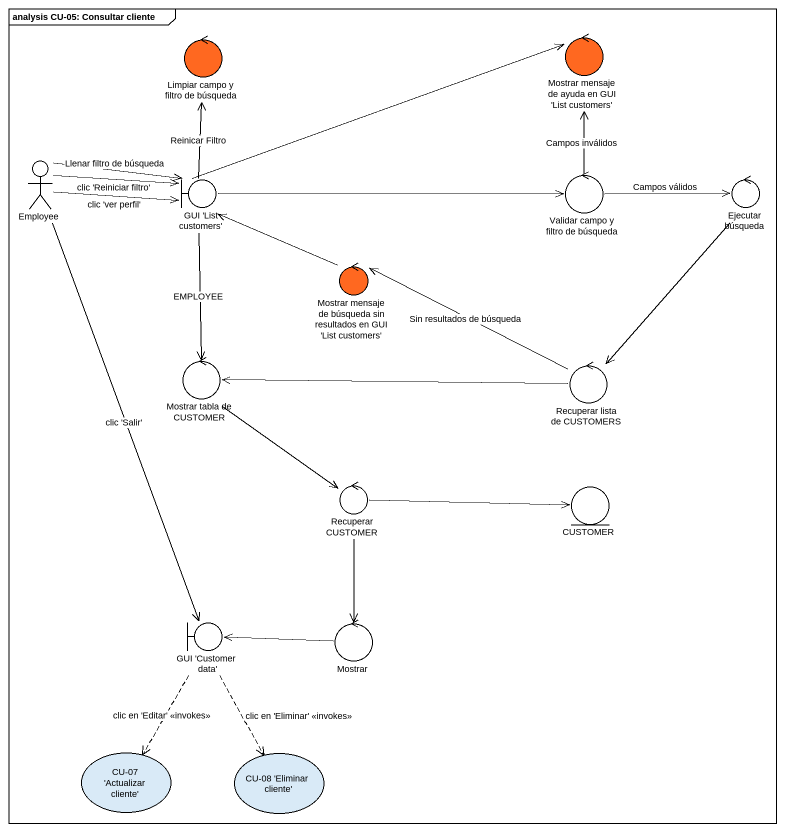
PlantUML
@startuml
mainframe analysis CU-05: Consultar cliente
control "Limpiar campo y filtro de búsqueda" as Limpiar_campo_y_filtro_de #FF6820
control "Mostrar mensaje de ayuda en GUI 'List customers'" as Mostrar_mensaje_de_ayuda_en #FF6820
actor Employee
boundary "GUI 'List customers'" as GUI_List_customers
control "Validar campo y filtro de búsqueda" as Validar_campo_y_filtro_de
control "Ejecutar búsqueda" as Ejecutar_búsqueda
control "Mostrar mensaje de búsqueda sin resultados en GUI 'List customers'" as Mostrar_mensaje_de_búsqueda #FF6820
control "Mostrar tabla de CUSTOMER" as Mostrar_tabla_de_CUSTOMER
control "Recuperar lista de CUSTOMERS" as Recuperar_lista_de_CUSTOMERS
control "Recuperar CUSTOMER" as Recuperar_CUSTOMER
entity CUSTOMER
boundary "GUI 'Customer data'" as GUI_Customer_data
control Mostrar
usecase "CU-07 'Actualizar cliente'" as CU_07_Actualizar_cliente
usecase "CU-08 'Eliminar cliente'" as CU_08_Eliminar_cliente
Employee -right-> GUI_List_customers : clic 'Reiniciar filtro'
Employee -right-> GUI_List_customers : Llenar filtro de búsqueda
Employee -right-> GUI_List_customers : clic 'ver perfil'
Employee --> GUI_Customer_data : clic 'Salir'
GUI_List_customers -up-> Limpiar_campo_y_filtro_de : Reinicar Filtro
GUI_List_customers -right-> Mostrar_mensaje_de_ayuda_en
GUI_List_customers -right-> Validar_campo_y_filtro_de
GUI_List_customers --> Mostrar_tabla_de_CUSTOMER : EMPLOYEE
Validar_campo_y_filtro_de -up-> Mostrar_mensaje_de_ayuda_en : Campos inválidos
Validar_campo_y_filtro_de -right-> Ejecutar_búsqueda : Campos válidos
Ejecutar_búsqueda --> Recuperar_lista_de_CUSTOMERS
Mostrar_mensaje_de_búsqueda -up-> GUI_List_customers
Mostrar_tabla_de_CUSTOMER --> Recuperar_CUSTOMER
Recuperar_lista_de_CUSTOMERS -left-> Mostrar_mensaje_de_búsqueda : Sin resultados de búsqueda
Recuperar_lista_de_CUSTOMERS -left-> Mostrar_tabla_de_CUSTOMER
Recuperar_CUSTOMER -right-> CUSTOMER
Recuperar_CUSTOMER --> Mostrar
GUI_Customer_data ..> CU_07_Actualizar_cliente : clic en 'Editar' <<invokes>>
GUI_Customer_data ..> CU_08_Eliminar_cliente : clic en 'Eliminar' <<invokes>>
Mostrar -left-> GUI_Customer_data
@enduml
